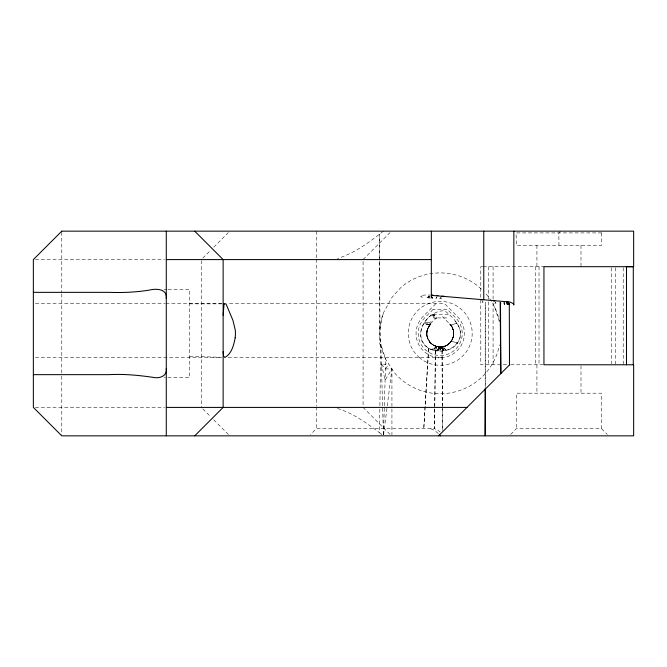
<?xml version="1.0" encoding="UTF-8"?>
<svg xmlns="http://www.w3.org/2000/svg" width="667" height="667" viewBox="0 0 667 667"><rect width="100%" height="100%" fill="white"/><g stroke="black" fill="none" stroke-linecap="round" stroke-linejoin="round"><path stroke-width="0.5" stroke-dasharray="3.33 2.5" d="M485.192 386.902L485.209 302.568L485.751 302.626L485.393 385.885M448.266 314.224L432.233 314.224C424.512 320.068 417.892 330.24 421.978 340.103C424.179 345.589 429.281 350.108 435.309 350.55L434.45 428.731L436.702 429.473L440.237 432.024M435.601 350.567L434.45 428.731L316.291 428.731L310.597 434.417M381.858 434.584L379.481 432.7L379.873 406.712M379.89 405.669L380.824 344.347L379.99 328.606L379.623 261.247M383.483 434.809L385.701 359.346A60.405 60.405 0 0 1 383.267 313.173L391.929 297.449L400.967 287.402A60.405 60.405 0 0 1 482.791 290.462M445.489 345.931L442.279 346.848C452.835 345.698 457.645 331.115 449.766 323.954L442.429 316.617M428.506 348.199L423.77 428.731L428.748 348.332M453.585 335.334L452.551 338.994C454.769 333.992 453.618 327.83 449.766 323.954C457.971 331.466 452.318 347.023 440.879 346.965L443.797 350.859L440.512 346.998C435.376 347.157 430.348 344.089 428.106 339.461C423.762 331.266 430.19 322.595 436.702 317.926L434.017 318.426L436.702 317.926M434.084 317.2L434.15 316.4M435.051 345.973C438.803 347.507 443.196 347.215 446.765 345.314L443.313 346.64L440.27 346.998L439.895 350.675L435.309 350.55M426.73 333.075L426.93 331.399L427.472 337.961L429.957 342.263L427.047 336.485L427.489 338.019M453.593 335.259L453.535 331.391C454.577 337.685 450.675 344.139 444.681 346.248L447.557 344.797L444.055 346.448M383.583 434.809L391.929 368.926L385.418 368.926L381.382 363.89L385.543 364.799L387.26 361.739M440.637 346.998L439.895 350.675C447.215 351.426 455.044 348.316 458.454 341.471C465.224 329.273 453.643 317.725 444.831 310.814C425.279 309.738 408.788 340.795 431.732 349.758C450.117 356.453 470.243 338.369 455.236 321.219M379.99 328.606L383.267 313.173M429.123 296.19L430.132 298.057L426.805 297.757L427.455 297.232L428.756 297.932L429.123 296.19L430.999 296.632M436.351 297.073L436.026 298.541L437.077 296.031M429.623 325.129L430.674 323.954L427.389 329.29L426.83 335.259L427.472 329.039L430.674 323.954L428.089 322.645L424.412 322.528L426.705 324.204L429.731 324.996M427.472 329.039L426.98 330.94L428.106 327.722L427.063 330.465M452.96 337.961L453.527 335.801L452.484 338.961L453.235 337.077M439.636 346.99L438.561 350.667L439.286 346.973L440.27 346.998M426.88 331.532L428.031 327.689L430.182 324.462L428.089 322.645L426.705 324.204L424.004 323.095M436.877 346.582L435.709 350.267L436.385 346.44L432.8 344.756M427.389 329.29L430.198 324.479A13.507 13.507 0 0 0 430.84 343.213A13.507 13.507 0 0 0 449.6 343.213A13.507 13.507 0 0 0 450.25 324.462L451.767 326.513M437.794 350.65L439.286 346.973L436.568 346.498L431.566 349.733L436.385 346.44L440.512 346.998M482.233 302.251L482.783 300.959L482.95 302.326L482.233 302.251L482.041 300.884M431.666 315.074L434.425 315.474L435.568 313.298M437.41 350.642L439.286 346.973L436.977 350.634M451.609 340.745L450.483 342.271L452.376 339.37L450.425 342.221L447.574 344.822L449.525 343.28M494.847 303.335L495.639 302.059L495.889 303.418L494.847 303.335L494.606 301.968M450.483 342.271L452.376 339.378M428.097 327.539L430.232 324.504L428.848 326.213M385.418 368.926L388.819 364.14M560.38 231.157L558.854 232.916L558.954 245.373M202.801 258.129L210.822 250.117M213.732 247.199L228.306 232.616M363.073 259.588L390.02 232.616M435.809 303.735L423.128 316.416A24.162 24.162 0 0 0 423.128 350.584A24.162 24.162 0 0 0 457.304 350.584A24.162 24.162 0 0 0 457.304 316.416L444.622 303.735L227.214 303.735M433.2 350.233L436.86 346.565L432.95 350.158M510.63 434.417L516.316 428.731L601.601 428.731L607.287 434.417M450.417 342.321L447.557 344.806L449.616 343.188M383.45 231.157C369.41 242.096 354.711 253.177 337.502 258.513M427.455 297.232L429.573 295.948M421.702 295.965L420.619 296.64L422.586 297.374L421.702 295.965L423.587 295.081L430.198 295.022M450.975 325.363L456.928 323.12L450.817 325.137L449.766 323.954M428.089 322.645L433.417 321.202M441.729 346.915L443.313 346.64L438.094 346.832M436.568 346.498L442.488 346.807M35.434 357.662L221.978 357.595M35.384 259.588L164.491 259.588M482.616 266.692L480.79 266.692L480.79 364.774L507.362 364.774M483.242 266.692L544.347 266.692M163.974 289.445L167.058 289.445M168.084 289.445L189.703 289.436L189.703 377.564L164.099 377.564M35.434 303.735L165.024 303.735M165.866 303.735L222.011 303.735M189.703 303.852L221.978 303.852M446.74 317.926L433.858 317.926L432.233 314.224M228.206 357.595L442.054 357.595M510.722 364.774L543.188 364.774M35.384 407.412L164.491 407.412M189.703 356.245L221.778 357.362M430.632 428.731L434.484 430.315L438.344 433.575M439.453 298.566L441.129 298.658L440.937 297.29M426.705 324.204L430.198 324.479M426.797 331.991L426.855 335.259L426.88 331.391C425.554 338.719 431.274 346.248 438.703 346.915L435.076 345.99M432.133 314.857L434.425 315.474L433.775 314.107L434.892 314.424L434.192 313.915M337.502 408.487C353.11 413.248 366.592 422.995 379.481 432.7M457.47 343.038L451.351 341.104L457.279 343.297M433.6 345.273L438.377 346.873L441.129 350.775L438.794 346.932M435.759 346.248L430.999 343.363M432.858 314.516L434.425 315.474M431.115 343.472L432.866 344.822L430.048 342.379M430.24 342.563L433.033 344.931L428.781 340.687M202.801 408.871L210.822 416.883M213.732 419.801L229.765 435.843M390.02 434.384L363.073 407.412L363.073 260.63M440.22 346.99L443.797 350.859M446.431 350.525L442.93 346.698L446.131 350.6M441.521 346.94L444.689 350.567L441.963 346.89M440.879 346.965L444.139 350.859M429.106 341.171L429.948 342.271L427.188 337.043M450.25 324.462L452.493 327.881M427.956 338.961L428.914 340.879M452.993 329.131L452.326 327.722L453.335 330.315M453.01 329.206L452.409 327.689L453.502 331.216M440.637 297.274L441.129 298.658M494.731 307.295L499.308 321.369M426.863 335.509L427.881 338.994M381.382 363.89L385.084 380.215L391.929 368.926L391.929 434.809M428.673 296.431L428.756 297.932M383.417 434.809L380.824 344.347L385.701 359.346L394.297 372.57A60.405 60.405 0 0 0 499.508 344.889M441.929 350.659L442.471 407.804M442.479 408.846L442.705 431.707M379.623 260.213L379.481 234.3L379.481 260.255M601.601 428.731L601.459 393.197L516.316 393.197L516.316 428.731M442.429 350.65L442.613 405.728M442.613 406.762L442.696 430.665M623.228 267.725L623.228 364.774M615.466 267.725L615.466 364.774M611.497 267.775L611.497 363.74M580.99 245.373L580.99 266.692M580.99 365.783L580.99 393.197M539.019 266.692L539.019 364.774M536.927 245.373L536.927 266.692M536.927 364.774L536.927 393.197M535.759 266.692L535.759 364.774M493.088 266.692L493.088 301.792M493.088 302.826L493.088 364.774M488.619 266.692L488.619 300.767M488.619 301.792L488.619 364.774M379.481 261.297L379.481 344.347M316.283 231.157L316.283 258.196M316.283 259.238L316.291 405.853M316.291 406.895L316.291 428.731M201.351 260.63L201.351 407.412M61.781 232.174L61.781 292.905M61.781 293.939L61.781 375.137M61.781 376.18L61.781 434.826M486.143 294.072A60.405 60.405 0 0 1 499.425 321.336M601.709 232.916L601.601 245.373L516.316 245.373L516.1 232.916L601.709 232.916M433.166 309.396L424.637 317.926A22.028 22.028 0 0 0 424.637 349.074A22.028 22.028 0 0 0 455.794 349.074A22.028 22.028 0 0 0 455.794 317.926L447.265 309.396L433.166 309.396M419.118 357.354A31.983 31.983 0 0 0 471.577 339.578A31.983 31.983 0 0 0 429.948 303.035A31.983 31.983 0 0 0 419.118 357.354"/><path stroke-width="1" d="M485.192 388.986L485.176 435.843L485.384 387.961M166.283 368.593C167.467 376.171 159.28 378.781 153.277 377.38C138.653 375.254 123.929 373.845 109.13 374.654L33.35 374.654M223.137 315.308L224.062 303.852M235.168 337.827C233.859 344.931 231.624 353.835 224.879 357.47L223.612 356.228L223.137 351.601M194.714 435.843L223.137 407.412L223.137 259.588L194.714 231.157M509.496 364.907L509.296 303.227M438.569 435.843L509.638 364.774M432.274 295.231L431.332 295.348L509.938 302.001L513.332 303.627L513.848 305.027L513.848 231.157M444.047 296.231L441.387 296.381L442.796 296.49M431.899 295.589L433.066 295.273L431.841 295.289M626.246 266.733L633.291 266.692L633.291 364.774M166.283 259.588L431.332 259.588M33.35 292.346L109.13 292.346C122.803 292.838 136.477 292.246 149.975 289.978C156.503 288.336 167.509 289.044 166.283 298.407M223.92 303.852L225.988 303.852L232.95 320.385L235.268 330.04A19.768 11.039 -90 0 1 235.151 337.819M166.283 407.412L466.992 407.412M506.603 302.076L507.203 302.118M493.855 300.942L494.881 301.034M431.332 296.44L432.549 297.882L431.332 297.774L431.332 231.157M500.492 303.785L500.825 373.578L500.167 302.434L500.784 303.81M437.052 295.623L437.994 295.706M507.037 301.742L508.354 302.201M480.473 299.425L482.191 299.925M431.332 297.123L432.549 297.882M439.52 434.842L440.362 435.843M626.488 266.692L626.488 364.774M483.767 231.157L483.767 299.708M166.283 231.157L166.283 435.843M61.781 231.157L33.35 259.588L33.35 407.412L61.781 435.843L633.65 435.843L633.65 364.774L543.947 364.774L543.947 266.692L633.65 266.692L633.65 231.157L61.781 231.157M504.636 304.144L504.127 302.776L504.636 304.144M507.404 304.385L506.978 303.026L507.404 304.385M509.063 304.527L508.704 303.177L509.063 304.527"/></g></svg>
